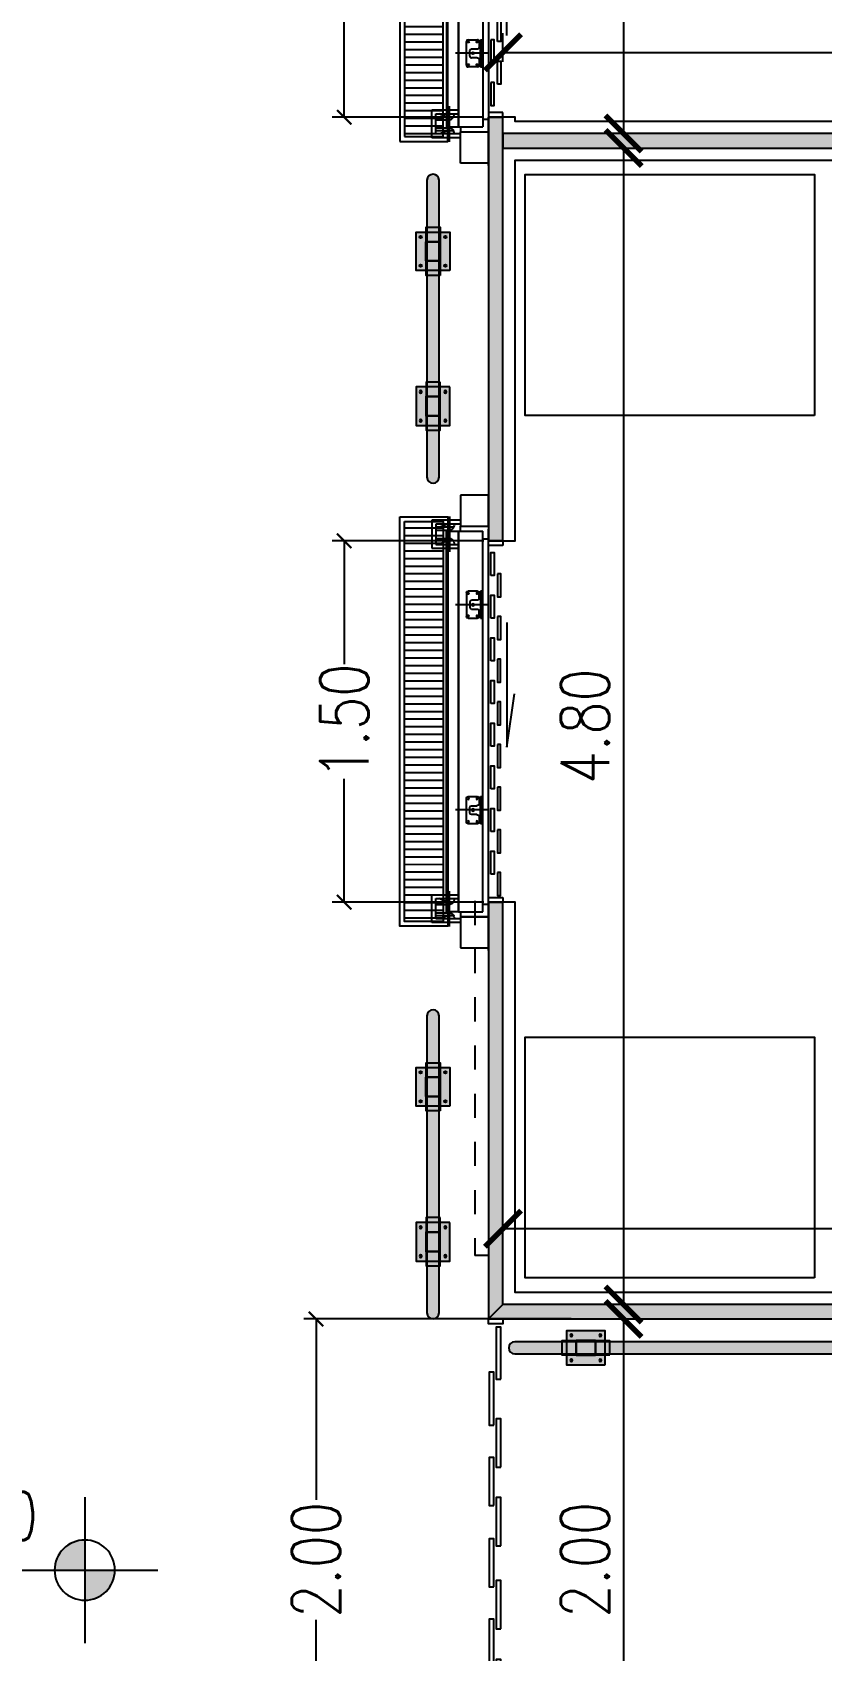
# Model space of a CAD drawing. Header units: millimetres. Extents: x -129 to 3172, y -143 to 919.
# Drawn here: x -44.57 to -41.29, y 15.19 to 21.91 of the extents above; entities that cross this region are included whole.
import ezdxf

# ---------------------------------------------------------------- set-up
doc = ezdxf.new("R2010")
doc.units = ezdxf.units.MM
doc.header["$LTSCALE"] = 0.1
doc.linetypes.add('HIDDEN', pattern=[9.525, 6.35, -3.175])
doc.linetypes.add('PLANO BASE ROCA II-2$0$HIDDEN', pattern=[0.375, 0.25, -0.125])
for name, color, linetype in [('A-CAMARA', 160, 'Continuous'), ('A-NIVEL DE PROYECTO', 1, 'Continuous'), ('C-CÁMARA', 8, 'Continuous'), ('C-METALICA', 8, 'Continuous'), ('D-CAUCHO INT CAMARAS', 8, 'Continuous'), ('D-CAUCHO PUERTAS CAM', 8, 'Continuous'), ('D-PARACHOQUE', 8, 'Continuous'), ('E-GENERAL', 8, 'Continuous'), ('E-REJILLAS', 8, 'Continuous'), ('H-HATCH PANEL  6', 150, 'Continuous'), ('zA-COTAS', 1, 'Continuous')]:
    doc.layers.add(name, color=color, linetype=linetype)
doc.styles.add('ROMANS', font='ROMANS.SHX', dxfattribs={"width": 0.8, "height": 0.2})
doc.styles.add('VAUX', font='romans.shx', dxfattribs={"width": 0.85})
doc.dimstyles.new('COTA 1-125', dxfattribs={"dimtxt": 0.2, "dimasz": 0.15, "dimexe": 0.08, "dimexo": 0.08, "dimgap": 0.06, "dimtad": 1, "dimzin": 0, "dimdsep": 46, "dimtxsty": 'ROMANS', "dimblk": 'ARCHTICK', "dimcen": 0, "dimclrd": 256, "dimclre": 8, "dimclrt": 3, "dimadec": 0, "dimazin": 0, "dimtfac": 1, "dimtofl": 0, "dimtmove": 0, "dimatfit": 3, "dimldrblk": 'ARCHTICK', "dimfxl": 1, "dimtolj": 1, "dimtzin": 0, "dimlwd": -1, "dimlwe": -1, "dimarcsym": 0})
doc.dimstyles.new('MIG-LATERAL-CHICO', dxfattribs={"dimtxt": 0.12, "dimasz": 0.06, "dimexe": 0.05, "dimexo": 0.02, "dimgap": 0.005, "dimtad": 0, "dimrnd": 0.005, "dimzin": 0, "dimdsep": 46, "dimtxsty": 'ROMANS', "dimblk1": 'ARCHTICK', "dimblk2": 'ARCHTICK', "dimsah": 1, "dimcen": 2.5, "dimclrd": 1, "dimclre": 8, "dimclrt": 3, "dimadec": 0, "dimazin": 0, "dimtfac": 1, "dimtmove": 0, "dimatfit": 3, "dimldrblk": 'ARCHTICK', "dimfxl": 1, "dimtolj": 1, "dimtzin": 0, "dimarcsym": 0})

# ---------------------------------------------------------------- blocks, each defined once
blk = doc.blocks.new('P Cam Corred 150')
at = {"layer": 'E-REJILLAS'}
h = blk.add_hatch(dxfattribs=at)
h.set_pattern_fill('LINE', color=256, scale=0.01, angle=0.00438, style=0)
h.set_pattern_definition([(0.0044, (0.24804, 1.432227), (-2.4e-06, 0.03175), [])])
h.paths.add_polyline_path([(0.408, 1.74), (0.248, 1.74), (0.248, 0.08), (0.408, 0.08)])
at = {"layer": 'A-CAMARA'}
for p, q in [((0.0599, 1.86), (0.0599, 1.66)), ((-0.0001, 1.66), (0.0599, 1.66)), ((0.0599, 0.16), (-0.0001, 0.16)), ((0.0599, -0.04), (0.0599, 0.16))]:
    blk.add_line(p, q, dxfattribs=at)
at = {"layer": 'C-CÁMARA'}
for p, q in [((0.0599, 1.7205), (0.0599, 1.85)), ((0.0599, 1.85), (0.1756, 1.85)), ((0.1756, 1.85), (0.1757, 1.7205)), ((0.2219, 1.7613), (0.2219, 1.6142)), ((0.1757, 1.7205), (0.0599, 1.7205)), ((0.1757, 1.7205), (0.0599, 1.7205)), ((0.06, 0.1519), (0.0599, 1.7082)), ((0.1844, 1.7), (0.0836, 1.7)), ((0.0837, 0.12), (0.0836, 1.7)), ((0.1757, 1.745), (0.2947, 1.745)), ((0.1757, 1.729), (0.2788, 1.729)), ((0.1757, 1.7), (0.1757, 1.7205)), ((0.1845, 0.12), (0.1844, 1.7)), ((0.2043, 1.7163), (0.2788, 1.7163)), ((0.2788, 1.7041), (0.2287, 1.7041)), ((0.2301, 1.7163), (0.2621, 1.729)), ((0.2788, 1.729), (0.2788, 1.6452)), ((0.2947, 1.745), (0.2948, 1.6292)), ((0.0599, 1.66), (-0.0001, 1.66)), ((-0.0001, 1.66), (-0.0001, 1.64)), ((-0.0001, 1.64), (0.0599, 1.64)), ((0.0836, 1.6682), (0.0599, 1.6682)), ((0.0599, 1.64), (0.0599, 1.66)), ((0.2788, 1.6452), (0.1844, 1.6452)), ((0.2948, 1.6292), (0.1844, 1.6292)), ((0.2061, 1.6608), (0.2788, 1.6608)), ((0.2788, 1.6701), (0.2287, 1.6701)), ((0.2287, 1.6608), (0.2662, 1.6452)), ((0.0872, 1.3383), (0.0872, 1.4515)), ((0.0872, 1.4515), (0.0931, 1.4515)), ((0.0931, 1.4515), (0.0931, 1.4285)), ((0.0931, 1.4285), (0.0931, 1.3613)), ((0.0991, 1.4176), (0.0991, 1.4442)), ((0.1061, 1.4511), (0.1446, 1.4511)), ((0.1088, 1.4133), (0.1303, 1.4133)), ((0.1516, 1.4442), (0.1516, 1.3453)), ((0.0931, 1.3613), (0.0931, 1.3383)), ((0.0991, 1.3453), (0.0991, 1.3722)), ((0.1303, 1.3765), (0.1088, 1.3765)), ((0.1373, 1.4063), (0.1373, 1.3835)), ((-0.0158, 1.321), (-0.0158, 0.8028)), ((0.0931, 1.3383), (0.0872, 1.3383)), ((0.1446, 1.3383), (0.1061, 1.3383)), ((-0.0158, 0.8028), (-0.0484, 1.0252)), ((0.0932, 0.5985), (0.0872, 0.5985)), ((0.0872, 0.5985), (0.0872, 0.4853)), ((0.0932, 0.5755), (0.0932, 0.5985)), ((0.0932, 0.5083), (0.0932, 0.5755)), ((0.0991, 0.5915), (0.0991, 0.5646)), ((0.1446, 0.5985), (0.1061, 0.5985)), ((0.1304, 0.5603), (0.1088, 0.5603)), ((0.1374, 0.5305), (0.1374, 0.5533)), ((0.1516, 0.4927), (0.1516, 0.5915)), ((0.0872, 0.4853), (0.0932, 0.4853)), ((0.0932, 0.4853), (0.0932, 0.5083)), ((0.0991, 0.5193), (0.0991, 0.4927)), ((0.1061, 0.4857), (0.1446, 0.4857)), ((0.1088, 0.5235), (0.1304, 0.5235)), ((0.222, 0.0587), (0.222, 0.2058)), ((0.0599, 0.18), (-0.0001, 0.18)), ((-0.0001, 0.18), (-0.0001, 0.16)), ((-0.0001, 0.16), (0.0599, 0.16)), ((0.0837, 0.1519), (0.06, 0.1519)), ((0.2949, 0.1908), (0.1845, 0.1908)), ((0.2789, 0.1748), (0.1845, 0.1748)), ((0.2062, 0.1592), (0.2789, 0.1592)), ((0.2288, 0.1592), (0.2663, 0.1748)), ((0.2789, 0.15), (0.2288, 0.15)), ((0.2789, 0.091), (0.2789, 0.1748)), ((0.2949, 0.075), (0.2949, 0.1908)), ((0.06, 0.0995), (0.1758, 0.0996)), ((0.1758, 0.0996), (0.06, 0.0995)), ((0.06, -0.03), (0.06, 0.0995)), ((0.1845, 0.12), (0.0837, 0.12)), ((0.1758, 0.12), (0.1758, 0.075)), ((0.1758, 0.0996), (0.1758, -0.03)), ((0.1758, 0.091), (0.2789, 0.091)), ((0.1758, 0.075), (0.2949, 0.075)), ((0.2044, 0.1037), (0.2789, 0.1037)), ((0.2789, 0.1159), (0.2288, 0.1159)), ((0.2302, 0.1037), (0.2622, 0.091)), ((0.1758, -0.03), (0.06, -0.03))]:
    blk.add_line(p, q, dxfattribs=at)
at = {"layer": 'C-CÁMARA', "linetype": 'PLANO BASE ROCA II-2$0$HIDDEN'}
for p in [(0.1163, 0.1652), (0.0601, -1.3065)]:
    blk.add_line(p, (0.1164, -1.3065), dxfattribs=at)
at = {"layer": 'C-CÁMARA'}
for points in [[(0.0503, 1.5162), (0.0503, 1.611), (0.0367, 1.611), (0.0367, 1.5162)], [(0.023, 1.5224), (0.023, 1.4276), (0.0094, 1.4276), (0.0094, 1.5224)], [(0.0503, 1.3391), (0.0503, 1.4339), (0.0367, 1.4339), (0.0367, 1.3391)], [(0.023, 1.3453), (0.023, 1.2505), (0.0094, 1.2505), (0.0094, 1.3453)], [(0.0503, 1.162), (0.0503, 1.2567), (0.0367, 1.2567), (0.0367, 1.162)], [(0.023, 1.1682), (0.0231, 1.0734), (0.0095, 1.0734), (0.0095, 1.1682)], [(0.0503, 0.9848), (0.0503, 1.0796), (0.0367, 1.0796), (0.0367, 0.9848)], [(0.0231, 0.9911), (0.0231, 0.8963), (0.0095, 0.8963), (0.0095, 0.9911)], [(0.0503, 0.8077), (0.0503, 0.9025), (0.0367, 0.9025), (0.0367, 0.8077)], [(0.0231, 0.814), (0.0231, 0.7192), (0.0095, 0.7192), (0.0095, 0.814)], [(0.0504, 0.6306), (0.0503, 0.7254), (0.0368, 0.7254), (0.0368, 0.6306)], [(0.0231, 0.6368), (0.0231, 0.5421), (0.0095, 0.5421), (0.0095, 0.6368)], [(0.0504, 0.4535), (0.0504, 0.5483), (0.0368, 0.5483), (0.0368, 0.4535)], [(0.0231, 0.4597), (0.0231, 0.3649), (0.0095, 0.3649), (0.0095, 0.4597)], [(0.0504, 0.2764), (0.0504, 0.3712), (0.0368, 0.3712), (0.0368, 0.2764)], [(0.0231, 0.2826), (0.0231, 0.1878), (0.0095, 0.1878), (0.0095, 0.2826)]]:
    blk.add_lwpolyline(points, close=True, dxfattribs=at)
for centre, radius in [((0.107, 1.4421), 0.00291), ((0.1437, 1.4421), 0.00291), ((0.107, 1.3474), 0.00291), ((0.1246, 1.3941), 0.00441), ((0.1437, 1.3474), 0.00291), ((0.107, 0.5895), 0.00291), ((0.1246, 0.5427), 0.00441), ((0.1437, 0.5895), 0.00291), ((0.107, 0.4947), 0.00291), ((0.1437, 0.4947), 0.00291)]:
    blk.add_circle(centre, radius, dxfattribs=at)
for centre, radius, start, end in [((0.2251, 1.7275), 0.0236, 176.37277, 278.82911), ((0.2251, 1.6467), 0.0236, 81.17965, 183.63599), ((0.1108, 1.4311), 0.0179, 171.81824, 263.33102), ((0.1061, 1.4442), 0.00699, 90.00438, 180.00438), ((0.1303, 1.4063), 0.00699, 0.00438, 90.00438), ((0.1446, 1.4442), 0.00699, 0.00438, 90.00438), ((0.1108, 1.3587), 0.0179, 96.67774, 188.19052), ((0.1061, 1.3453), 0.00699, 180.00438, 270.00438), ((0.1303, 1.3835), 0.00699, 270.00438, 0.00438), ((0.1446, 1.3453), 0.00699, 270.00438, 0.00438), ((0.1109, 0.5781), 0.0179, 171.81824, 263.33102), ((0.1061, 0.5915), 0.00699, 90.00438, 180.00438), ((0.1304, 0.5533), 0.00699, 0.00438, 90.00438), ((0.1446, 0.5915), 0.00699, 0.00438, 90.00438), ((0.1109, 0.5058), 0.0179, 96.67774, 188.19052), ((0.1061, 0.4927), 0.00699, 180.00438, 270.00438), ((0.1304, 0.5305), 0.00699, 270.00438, 0.00438), ((0.1446, 0.4927), 0.00699, 270.00438, 0.00438), ((0.2252, 0.1733), 0.0236, 176.37277, 278.82911), ((0.2252, 0.0925), 0.0236, 81.17965, 183.63599)]:
    blk.add_arc(centre, radius, start, end, dxfattribs=at)
at = {"layer": 'C-METALICA', "color": 8}
for p, q in [((0.0582, 1.3941), (0.1969, 1.3941)), ((0.0583, 0.5427), (0.1969, 0.5427))]:
    blk.add_line(p, q, dxfattribs=at)
at = {"layer": 'D-CAUCHO PUERTAS CAM'}
blk.add_lwpolyline([(0.2344, 1.7), (0.1845, 1.7), (0.1845, 0.12), (0.2344, 0.12)], close=True, dxfattribs=at)
at = {"layer": 'E-REJILLAS'}
blk.add_lwpolyline([(0.428, 1.76), (0.228, 1.76), (0.228, 0.06), (0.428, 0.06), (0.428, 1.76)], dxfattribs=at)
blk.add_lwpolyline([(0.408, 1.74), (0.248, 1.74), (0.248, 0.08), (0.408, 0.08)], close=True, dxfattribs=at)
blk = doc.blocks.new('cortina 2.00')
at = {"layer": 'C-CÁMARA', "elevation": 0.0008}
for points in [[(2008.2405, 1451.4917), (2008.2405, 1451.4717), (2008.3005, 1451.4717), (2008.3005, 1451.4917)], [(2008.2405, 1449.4917), (2008.2405, 1449.5117), (2008.3005, 1449.5117), (2008.3005, 1449.4917)]]:
    blk.add_lwpolyline(points, dxfattribs=at)
for points in [[(2008.2491, 1451.2411), (2008.2491, 1451.457), (2008.2691, 1451.457), (2008.2691, 1451.2411)], [(2008.2778, 1451.0507), (2008.2778, 1451.2707), (2008.2978, 1451.2707), (2008.2978, 1451.0507)], [(2008.2491, 1450.8769), (2008.2491, 1451.0769), (2008.2691, 1451.0769), (2008.2691, 1450.8769)], [(2008.2778, 1450.7169), (2008.2778, 1450.9169), (2008.2978, 1450.9169), (2008.2978, 1450.7169)], [(2008.2491, 1450.5499), (2008.2491, 1450.7499), (2008.2691, 1450.7499), (2008.2691, 1450.5499)], [(2008.2778, 1450.3795), (2008.2778, 1450.5795), (2008.2978, 1450.5795), (2008.2978, 1450.3795)], [(2008.2491, 1450.2056), (2008.2491, 1450.4056), (2008.2691, 1450.4056), (2008.2691, 1450.2056)], [(2008.2778, 1450.0456), (2008.2778, 1450.2456), (2008.2978, 1450.2456), (2008.2978, 1450.0456)], [(2008.2491, 1449.8787), (2008.2491, 1450.0787), (2008.2691, 1450.0787), (2008.2691, 1449.8787)], [(2008.2778, 1449.7152), (2008.2778, 1449.9152), (2008.2978, 1449.9152), (2008.2978, 1449.7152)], [(2008.2491, 1449.5518), (2008.2491, 1449.7518), (2008.2691, 1449.7518), (2008.2691, 1449.5518)]]:
    blk.add_lwpolyline(points, close=True, dxfattribs=at)
blk = doc.blocks.new('PLT - Parachoque pie')
at = {"layer": 'D-PARACHOQUE'}
blk.add_hatch(color=254, dxfattribs=at).paths.add_polyline_path([(0, 0.16), (0.14, 0.16), (0.14, 0), (0, 0)])
h = blk.add_hatch(color=253, dxfattribs=at)
h.paths.add_polyline_path([(0.041, 0.18), (0.099, 0.18), (0.099, 0.12), (0.041, 0.12)])
h.paths.add_polyline_path([(0.04, 0.12), (0.1, 0.12), (0.1, 0.04), (0.04, 0.04)])
h.paths.add_polyline_path([(0.041, 0.04), (0.099, 0.04), (0.099, -0.02), (0.041, -0.02)])
for points in [[(0, 0.16), (0.14, 0.16), (0.14, 0), (0, 0)], [(0.041, 0.18), (0.099, 0.18), (0.099, 0.12), (0.041, 0.12)], [(0.04, 0.12), (0.1, 0.12), (0.1, 0.04), (0.04, 0.04)], [(0.041, 0.04), (0.099, 0.04), (0.099, -0.02), (0.041, -0.02)]]:
    blk.add_lwpolyline(points, close=True, dxfattribs=at)
for centre in [(0.0184, 0.1398, -0.0122), (0.1216, 0.1398, -0.0122), (0.0184, 0.0202, -0.0122), (0.1216, 0.0202, -0.0122)]:
    blk.add_circle(centre, 0.00498, dxfattribs=at)
blk = doc.blocks.new('_ARCHTICK')
at = {"color": 0, "linetype": 'ByBlock', "const_width": 0.15}
blk.add_lwpolyline([(-0.5, -0.5), (0.5, 0.5)], dxfattribs=at)
blk = doc.blocks.new('*D338')
at = {"layer": 'Defpoints', "color": 0, "transparency": 16777216}
for p in [(-43.2749, 19.7978), (-42.6763, 19.7978, -0.0011), (-42.6763, 18.2978, -0.0011)]:
    blk.add_point(p, dxfattribs=at)
at = {"layer": 'zA-COTAS', "color": 8, "lineweight": -2, "transparency": 16777216}
for p, q in [((-42.6963, 19.7978), (-43.3249, 19.7978)), ((-42.6963, 18.2978), (-43.3249, 18.2978))]:
    blk.add_line(p, q, dxfattribs=at)
at = {"layer": 'zA-COTAS', "color": 1, "lineweight": -2, "transparency": 16777216}
for p, q in [((-43.2749, 19.7978), (-43.2749, 19.2852)), ((-43.2749, 18.2978), (-43.2749, 18.8104))]:
    blk.add_line(p, q, dxfattribs=at)
at = {"layer": 'zA-COTAS', "color": 1, "lineweight": -2, "transparency": 16777216, "xscale": 0.06, "yscale": 0.06, "zscale": 0.06}
for p, rotation in [((-43.2749, 19.7978), 90), ((-43.2749, 18.2978), 270)]:
    blk.add_blockref('_ARCHTICK', p, dxfattribs=dict(at, rotation=rotation))
at = {"layer": 'zA-COTAS', "color": 3, "transparency": 16777216, "insert": (-43.2749, 19.0478), "char_height": 0.2, "attachment_point": 5, "rotation": 90, "style": 'ROMANS'}
blk.add_mtext('\\A1;1.50', dxfattribs=at)
blk = doc.blocks.new('*D521')
at = {"layer": 'Defpoints', "color": 0, "transparency": 16777216}
for p in [(-43.3921, 16.5681), (-42.313, 16.5681, -0.0011), (-42.313, 14.5681, -0.0011)]:
    blk.add_point(p, dxfattribs=at)
at = {"layer": 'zA-COTAS', "color": 8, "lineweight": -2, "transparency": 16777216}
for p, q in [((-42.333, 16.5681), (-43.4421, 16.5681)), ((-42.333, 14.5681), (-43.4421, 14.5681))]:
    blk.add_line(p, q, dxfattribs=at)
at = {"layer": 'zA-COTAS', "color": 1, "lineweight": -2, "transparency": 16777216}
for p, q in [((-43.3921, 16.5681), (-43.3921, 15.8169)), ((-43.3921, 14.5681), (-43.3921, 15.3193))]:
    blk.add_line(p, q, dxfattribs=at)
at = {"layer": 'zA-COTAS', "color": 1, "lineweight": -2, "transparency": 16777216, "xscale": 0.06, "yscale": 0.06, "zscale": 0.06}
for p, rotation in [((-43.3921, 16.5681), 90), ((-43.3921, 14.5681), 270)]:
    blk.add_blockref('_ARCHTICK', p, dxfattribs=dict(at, rotation=rotation))
at = {"layer": 'zA-COTAS', "color": 3, "transparency": 16777216, "insert": (-43.3921, 15.5681), "char_height": 0.2, "attachment_point": 5, "rotation": 90, "style": 'ROMANS'}
blk.add_mtext('\\A1;2.00', dxfattribs=at)
blk = doc.blocks.new('*D342')
at = {"layer": 'Defpoints', "color": 0, "transparency": 16777216}
for p in [(-43.2749, 23.0557), (-42.6765, 23.0557, 0.0199), (-42.6764, 21.5557, 0.0094)]:
    blk.add_point(p, dxfattribs=at)
at = {"layer": 'zA-COTAS', "color": 8, "lineweight": -2, "transparency": 16777216}
for p, q in [((-42.6965, 23.0557), (-43.3249, 23.0557)), ((-42.6964, 21.5557), (-43.3249, 21.5557))]:
    blk.add_line(p, q, dxfattribs=at)
at = {"layer": 'zA-COTAS', "color": 1, "lineweight": -2, "transparency": 16777216}
for p, q in [((-43.2749, 23.0557), (-43.2749, 22.543)), ((-43.2749, 21.5557), (-43.2749, 22.0683))]:
    blk.add_line(p, q, dxfattribs=at)
at = {"layer": 'zA-COTAS', "color": 1, "lineweight": -2, "transparency": 16777216, "xscale": 0.06, "yscale": 0.06, "zscale": 0.06}
for p, rotation in [((-43.2749, 23.0557), 90), ((-43.2749, 21.5557), 270)]:
    blk.add_blockref('_ARCHTICK', p, dxfattribs=dict(at, rotation=rotation))
at = {"layer": 'zA-COTAS', "color": 3, "transparency": 16777216, "insert": (-43.2749, 22.3057), "char_height": 0.2, "attachment_point": 5, "rotation": 90, "style": 'ROMANS'}
blk.add_mtext('\\A1;1.50', dxfattribs=at)
blk = doc.blocks.new('*D430')
at = {"layer": 'Defpoints', "color": 0, "transparency": 16777216}
for p in [(-42.1159, 24.2881, -0.0011), (-42.116, 21.4881, -0.0011), (-42.116, 21.4881)]:
    blk.add_point(p, dxfattribs=at)
at = {"layer": 'zA-COTAS', "color": 8, "linetype": 'HIDDEN', "transparency": 16777216}
blk.add_line((-42.1959, 24.2881), (-42.196, 24.2881), dxfattribs=at)
at = {"layer": 'zA-COTAS', "transparency": 16777216}
blk.add_line((-42.116, 24.2881), (-42.116, 21.4881), dxfattribs=at)
at = {"layer": 'zA-COTAS', "transparency": 16777216, "xscale": 0.15, "yscale": 0.15, "zscale": 0.15}
for p, rotation in [((-42.116, 24.2881), 90), ((-42.116, 21.4881), 270)]:
    blk.add_blockref('_ARCHTICK', p, dxfattribs=dict(at, rotation=rotation))
at = {"layer": 'zA-COTAS', "color": 3, "transparency": 16777216, "insert": (-42.276, 22.8881), "char_height": 0.2, "attachment_point": 5, "rotation": 90, "style": 'ROMANS'}
blk.add_mtext('\\A1;2.80', dxfattribs=at)
blk = doc.blocks.new('*D431')
at = {"layer": 'Defpoints', "color": 0, "transparency": 16777216}
for p in [(-42.116, 21.428, -0.0011), (-42.116, 16.6281, -0.0011), (-42.116, 16.6281)]:
    blk.add_point(p, dxfattribs=at)
at = {"layer": 'zA-COTAS', "color": 8, "linetype": 'HIDDEN', "transparency": 16777216}
blk.add_line((-42.196, 21.428), (-42.196, 21.428), dxfattribs=at)
at = {"layer": 'zA-COTAS', "transparency": 16777216}
blk.add_line((-42.116, 21.428), (-42.116, 16.6281), dxfattribs=at)
at = {"layer": 'zA-COTAS', "transparency": 16777216, "xscale": 0.15, "yscale": 0.15, "zscale": 0.15}
for p, rotation in [((-42.116, 21.428), 90), ((-42.116, 16.6281), 270)]:
    blk.add_blockref('_ARCHTICK', p, dxfattribs=dict(at, rotation=rotation))
at = {"layer": 'zA-COTAS', "color": 3, "transparency": 16777216, "insert": (-42.276, 19.028), "char_height": 0.2, "attachment_point": 5, "rotation": 90, "style": 'ROMANS'}
blk.add_mtext('\\A1;4.80', dxfattribs=at)
blk = doc.blocks.new('*D432')
at = {"layer": 'Defpoints', "color": 0, "transparency": 16777216}
for p in [(-42.116, 16.5681, -0.0011), (-42.116, 14.5681, -0.0011), (-42.116, 14.5681)]:
    blk.add_point(p, dxfattribs=at)
at = {"layer": 'zA-COTAS', "transparency": 16777216}
blk.add_line((-42.116, 16.5681), (-42.116, 14.5681), dxfattribs=at)
at = {"layer": 'zA-COTAS', "transparency": 16777216, "xscale": 0.15, "yscale": 0.15, "zscale": 0.15}
for p, rotation in [((-42.116, 16.5681), 90), ((-42.116, 14.5681), 270)]:
    blk.add_blockref('_ARCHTICK', p, dxfattribs=dict(at, rotation=rotation))
at = {"layer": 'zA-COTAS', "color": 3, "transparency": 16777216, "insert": (-42.276, 15.5681), "char_height": 0.2, "attachment_point": 5, "rotation": 90, "style": 'ROMANS'}
blk.add_mtext('\\A1;2.00', dxfattribs=at)
blk = doc.blocks.new('*D450')
at = {"layer": 'Defpoints', "color": 0, "transparency": 16777216}
for p in [(-37.4565, 16.9429), (-42.6163, 16.824, -0.0011), (-37.4565, 16.824, -0.0011)]:
    blk.add_point(p, dxfattribs=at)
at = {"layer": 'zA-COTAS', "color": 8, "linetype": 'HIDDEN', "transparency": 16777216}
for p, q in [((-42.6163, 16.904), (-42.6163, 17.0229)), ((-37.4565, 16.904), (-37.4565, 17.0229))]:
    blk.add_line(p, q, dxfattribs=at)
at = {"layer": 'zA-COTAS', "transparency": 16777216}
blk.add_line((-42.6163, 16.9429), (-37.4565, 16.9429), dxfattribs=at)
at = {"layer": 'zA-COTAS', "transparency": 16777216, "xscale": 0.15, "yscale": 0.15, "zscale": 0.15, "rotation": 180}
blk.add_blockref('_ARCHTICK', (-42.6163, 16.9429), dxfattribs=at)
at = {"layer": 'zA-COTAS', "transparency": 16777216, "xscale": 0.15, "yscale": 0.15, "zscale": 0.15}
blk.add_blockref('_ARCHTICK', (-37.4565, 16.9429), dxfattribs=at)
at = {"layer": 'zA-COTAS', "color": 3, "transparency": 16777216, "insert": (-40.0364, 17.1029), "char_height": 0.2, "attachment_point": 5, "style": 'ROMANS'}
blk.add_mtext('\\A1;5.16', dxfattribs=at)
blk = doc.blocks.new('*D464')
at = {"layer": 'Defpoints', "color": 0, "transparency": 16777216}
for p in [(-37.4565, 21.8248), (-42.6163, 21.706, -0.0011), (-37.4565, 21.706, -0.0011)]:
    blk.add_point(p, dxfattribs=at)
at = {"layer": 'zA-COTAS', "color": 8, "linetype": 'HIDDEN', "transparency": 16777216}
for p, q in [((-42.6163, 21.786), (-42.6163, 21.9048)), ((-37.4565, 21.786), (-37.4565, 21.9048))]:
    blk.add_line(p, q, dxfattribs=at)
at = {"layer": 'zA-COTAS', "transparency": 16777216}
blk.add_line((-42.6163, 21.8248), (-37.4565, 21.8248), dxfattribs=at)
at = {"layer": 'zA-COTAS', "transparency": 16777216, "xscale": 0.15, "yscale": 0.15, "zscale": 0.15, "rotation": 180}
blk.add_blockref('_ARCHTICK', (-42.6163, 21.8248), dxfattribs=at)
at = {"layer": 'zA-COTAS', "transparency": 16777216, "xscale": 0.15, "yscale": 0.15, "zscale": 0.15}
blk.add_blockref('_ARCHTICK', (-37.4565, 21.8248), dxfattribs=at)
at = {"layer": 'zA-COTAS', "color": 3, "transparency": 16777216, "insert": (-40.0364, 21.9848), "char_height": 0.2, "attachment_point": 5, "style": 'ROMANS'}
blk.add_mtext('\\A1;5.16', dxfattribs=at)
blk = doc.blocks.new('y')
h = blk.add_hatch(color=2)
h.dxf.hatch_style = 1
h.paths.add_polyline_path([(0.22, 0.099, -0.414214), (0.515, -0.196), (0.22, -0.196)])
h.paths.add_polyline_path([(-0.073, -0.224), (0.22, -0.224), (0.22, -0.491, -0.386785)])
h.paths.add_polyline_path([(-0.075, -0.196), (0.22, -0.196), (0.22, -0.224), (-0.073, -0.224, -0.023641)])
at = {"color": 2}
for p, q in [((0.22, 0.52), (0.22, -0.912)), ((0.936, -0.196), (-0.496, -0.196))]:
    blk.add_line(p, q, dxfattribs=at)
blk.add_circle((0.22, -0.196), 0.295, dxfattribs=at)
at = {"style": 'VAUX'}
blk.add_attdef('+99.50', (0.499, 0.098), '', height=0.433, dxfattribs=at)

msp = doc.modelspace()

# ---------------------------------------------------------------- hatches: boundary and pattern name
at = {"layer": 'D-PARACHOQUE'}
h = msp.add_hatch(color=253, dxfattribs=at)
edge = h.paths.add_edge_path()
edge.add_line((-42.8816, 20.0613), (-42.8816, 21.2944))
edge.add_arc((-42.9066, 21.2944), 0.025, 360, 540)
edge.add_line((-42.9316, 21.2944), (-42.9316, 20.0613))
edge.add_arc((-42.9066, 20.0613), 0.025, 180, 360)
h = msp.add_hatch(color=253, dxfattribs=at)
edge = h.paths.add_edge_path()
edge.add_line((-42.8816, 16.5934), (-42.8816, 17.8264))
edge.add_arc((-42.9066, 17.8264), 0.025, 360, 540)
edge.add_line((-42.9316, 17.8264), (-42.9316, 16.5934))
edge.add_arc((-42.9066, 16.5934), 0.025, 180, 360)
h = msp.add_hatch(color=253, dxfattribs=at)
edge = h.paths.add_edge_path()
edge.add_line((-42.5677, 16.423), (-37.4811, 16.4231))
edge.add_arc((-37.4811, 16.4481), 0.025, 270, 450)
edge.add_line((-37.4811, 16.4731), (-42.5677, 16.473))
edge.add_arc((-42.5677, 16.448), 0.025, 90, 270)
at = {"layer": 'H-HATCH PANEL  6'}
for points in [[(-42.6165, 21.5557), (-42.6764, 21.5557), (-42.6764, 19.798), (-42.6164, 19.798)], [(-42.6166, 21.4881), (-42.6166, 21.4849), (-42.6166, 21.4719), (-42.6166, 21.4436), (-42.6166, 21.4307), (-42.6166, 21.4281), (-37.4564, 21.4279), (-37.4564, 21.4879)], [(-42.6163, 18.2978), (-42.6763, 18.2978), (-42.6763, 16.5681), (-42.6163, 16.6281)], [(-42.6163, 16.6281), (-42.6763, 16.5681), (-37.3963, 16.5681), (-37.4564, 16.6281)]]:
    msp.add_hatch(color=256, dxfattribs=at).paths.add_polyline_path(points)

# ---------------------------------------------------------------- linework, layer by layer
at = {"layer": 'A-CAMARA'}
for points in [[(-42.6165, 21.5557), (-42.6165, 21.5557), (-42.6165, 21.5557), (-42.6764, 21.5557), (-42.6764, 21.5557), (-42.6764, 21.5557), (-42.6764, 19.798), (-42.6764, 19.798), (-42.6164, 19.798), (-42.6164, 19.798), (-42.6165, 21.5557)], [(-42.6166, 21.4881), (-42.6166, 21.4849), (-42.6166, 21.4719), (-42.6166, 21.4436), (-42.6166, 21.4307), (-42.6166, 21.4281), (-37.4564, 21.4279), (-37.4564, 21.4279), (-37.4564, 21.4879), (-37.4564, 21.4879), (-42.6166, 21.4881)], [(-42.6163, 18.2978), (-42.6163, 18.2978), (-42.6163, 18.2978), (-42.6763, 18.2978), (-42.6763, 18.2978), (-42.6763, 18.2978), (-42.6763, 16.5681), (-42.6763, 16.5681), (-42.6163, 16.6281), (-42.6163, 16.6281), (-42.6163, 18.2978)], [(-42.6163, 16.6281), (-42.6163, 16.6281), (-42.6163, 16.6281), (-42.6763, 16.5681), (-42.6763, 16.5681), (-42.6763, 16.5681), (-37.3963, 16.5681), (-37.3963, 16.5681), (-37.4564, 16.6281), (-37.4564, 16.6281), (-42.6163, 16.6281)]]:
    msp.add_lwpolyline(points, dxfattribs=at)
at = {"layer": 'D-CAUCHO INT CAMARAS'}
for points in [[(-37.4566, 21.6201), (-37.5064, 21.6201), (-37.5064, 21.5381), (-42.5665, 21.5381), (-42.5665, 21.5557), (-42.6164, 21.5556)], [(-42.6163, 19.798), (-42.5663, 19.798), (-42.5663, 21.378), (-37.5065, 21.378), (-37.506, 19.4978), (-37.4561, 19.4978)], [(-37.4565, 18.5978), (-37.5065, 18.5978), (-37.5065, 16.6781), (-42.5663, 16.6781), (-42.5663, 18.298), (-42.6164, 18.298)]]:
    msp.add_lwpolyline(points, dxfattribs=at)
at = {"layer": 'D-PARACHOQUE'}
for points in [[(-42.8816, 20.0613), (-42.8816, 21.2944, 1), (-42.9316, 21.2944), (-42.9316, 20.0613, 1), (-42.8816, 20.0613), (-42.8816, 20.0613)], [(-42.8816, 16.5934), (-42.8816, 17.8264, 1), (-42.9316, 17.8264), (-42.9316, 16.5934, 1), (-42.8816, 16.5934), (-42.8816, 16.5934)], [(-42.5677, 16.423), (-37.4811, 16.4231, 1), (-37.4811, 16.4731), (-42.5677, 16.473, 1), (-42.5677, 16.423), (-42.5677, 16.423)]]:
    msp.add_lwpolyline(points, format="xyb", dxfattribs=at)
at = {"layer": 'E-GENERAL'}
for points in [[(-41.3244, 20.318), (-42.5244, 20.318), (-42.5244, 21.318), (-41.3244, 21.318)], [(-41.3244, 16.7381), (-42.5244, 16.7381), (-42.5244, 17.7381), (-41.3244, 17.7381)]]:
    msp.add_lwpolyline(points, close=True, dxfattribs=at)

# ---------------------------------------------------------------- block references
at = {"rotation": 180}
for name, p in [('P Cam Corred 150', (-42.6165, 23.2157)), ('PLT - Parachoque pie', (-42.8366, 21.0793)), ('PLT - Parachoque pie', (-42.8366, 17.6113))]:
    msp.add_blockref(name, p, dxfattribs=at)
at = {"xscale": -1}
for name, p in [('PLT - Parachoque pie', (-42.8366, 20.2763)), ('P Cam Corred 150', (-42.6165, 18.1378)), ('PLT - Parachoque pie', (-42.8366, 16.8084)), ('cortina 2.00', (1965.6241, -1434.9236))]:
    msp.add_blockref(name, p, dxfattribs=at)
at = {"xscale": -1, "rotation": 270}
msp.add_blockref('PLT - Parachoque pie', (-42.3527, 16.3781), dxfattribs=at)
at = {"layer": 'A-NIVEL DE PROYECTO'}
ref = msp.add_blockref('y', (-44.2582, 15.6084), dxfattribs=dict(at, xscale=-0.4238286602019429, yscale=0.4238286602019429, zscale=0.4238286602019429))
ref.add_attrib('+99.50', '+0.40', (-45.1252, 15.6501), dxfattribs={"layer": '0', "height": 0.2, "style": 'VAUX', "width": 0.7})

# ---------------------------------------------------------------- dimensions: what is measured, and where the dimension line sits
at = {"layer": 'zA-COTAS'}
for base, p1, p2, picture, middle in [((-42.116, 21.4881, 0.0219), (-42.1159, 24.2881, 0.0208), (-42.116, 21.4881, 0.0208), '*D430', (-42.276, 22.8881, 0.0219)), ((-42.116, 16.6281, 0.0219), (-42.116, 21.428, 0.0208), (-42.116, 16.6281, 0.0208), '*D431', (-42.276, 19.028, 0.0219)), ((-42.116, 14.5681, 0.0219), (-42.116, 16.5681, 0.0208), (-42.116, 14.5681, 0.0208), '*D432', (-42.276, 15.5681, 0.0219))]:
    dim = msp.add_linear_dim(base=base, p1=p1, p2=p2, angle=90, dimstyle='COTA 1-125', dxfattribs=at)
    dim.commit()
    dim.dimension.update_dxf_attribs({"geometry": picture, "text_midpoint": middle})
for base, p1, p2, picture, middle in [((-43.2749, 23.0557), (-42.6764, 21.5557, 0.0094), (-42.6765, 23.0557, 0.0199), '*D342', (-43.2749, 22.3057)), ((-43.2749, 19.7978), (-42.6763, 18.2978, -0.0011), (-42.6763, 19.7978, -0.0011), '*D338', (-43.2749, 19.0478)), ((-43.3921, 16.5681, 0.0011), (-42.313, 14.5681), (-42.313, 16.5681), '*D521', (-43.3921, 15.5681, 0.0011))]:
    dim = msp.add_linear_dim(base=base, p1=p1, p2=p2, angle=90, dimstyle='MIG-LATERAL-CHICO', override={"dimfxl": 0.18}, dxfattribs=at)
    dim.commit()
    dim.dimension.update_dxf_attribs({"geometry": picture, "text_midpoint": middle})
for base, p1, p2, picture, middle in [((-37.4565, 21.8248, 0.0219), (-42.6163, 21.706, 0.0208), (-37.4565, 21.706, 0.0208), '*D464', (-40.0364, 21.9848, 0.0219)), ((-37.4565, 16.9429, 0.0219), (-42.6163, 16.824, 0.0208), (-37.4565, 16.824, 0.0208), '*D450', (-40.0364, 17.1029, 0.0219))]:
    dim = msp.add_linear_dim(base=base, p1=p1, p2=p2, dimstyle='COTA 1-125', dxfattribs=at)
    dim.commit()
    dim.dimension.update_dxf_attribs({"geometry": picture, "text_midpoint": middle})

doc.saveas('drawing.dxf')
